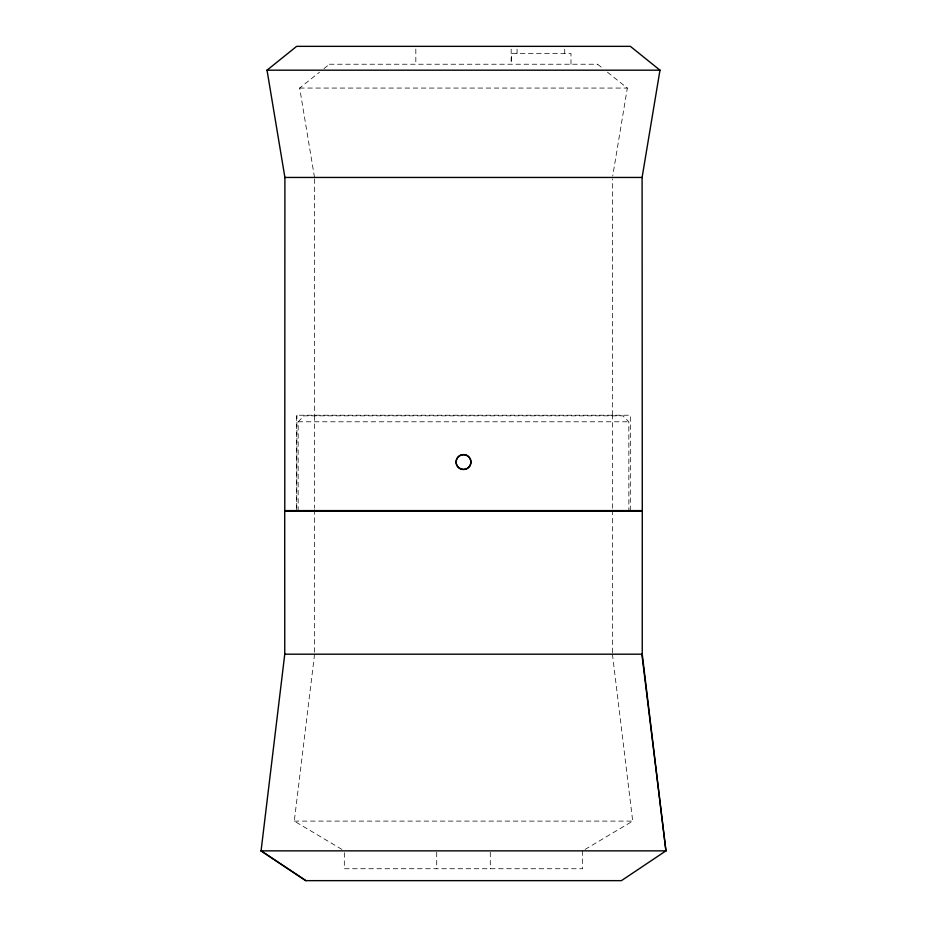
<?xml version="1.0" encoding="UTF-8"?>
<svg xmlns="http://www.w3.org/2000/svg" width="927" height="927" viewBox="0 0 927 927"><rect width="100%" height="100%" fill="white"/><g stroke="black" fill="none" stroke-linecap="round" stroke-linejoin="round"><path stroke-width="0.7" stroke-dasharray="4.63 3.48" d="M298.135 511.206L298.17 421.785L304.091 415.829L622.909 415.829L628.83 421.785L628.865 511.206M612.33 415.226L612.48 178.899M612.434 652.747L612.469 509.734M612.469 508.286L612.48 415.829M630.302 510.603L630.325 415.226L296.64 415.226L296.698 510.603L296.941 415.226M341.912 849.41L294.288 821.102L314.566 654.195M607.475 72.179L627.336 88.065L612.712 176.06M314.52 177.451L299.664 88.065L319.525 72.179M323.94 68.644L329.456 64.23M585.088 849.41L632.712 821.102L612.434 654.195M329.421 64.23L597.579 64.23M299.618 88.065L627.382 88.065M298.135 421.785L628.865 421.785M294.288 821.102L632.712 821.102M597.544 64.23L603.06 68.644M314.52 178.899L314.67 415.226M314.52 415.829L314.531 508.286M314.531 509.734L314.566 652.747M582.643 850.859L582.643 868.738L344.311 868.738L344.357 850.859M570.986 64.23L570.986 53.511L511.391 53.511L511.391 64.23M564.728 49.212L564.728 53.511M517.057 49.212L517.057 53.511M511.171 49.096L511.171 64.23M490.29 852.237L490.29 868.738M436.71 852.237L436.71 868.738M415.829 49.096L415.829 64.23"/><path stroke-width="1.39" d="M642.237 654.195L642.284 511.206L284.716 511.206L284.763 654.195L261.066 850.859L305.62 880.65L621.426 880.65L665.934 850.859L642.237 654.195L284.716 654.195M266.849 70.185L660.151 70.185M284.716 177.451L642.284 177.451M260.881 850.859L666.119 850.859M261.066 850.859L305.991 880.65M641.866 654.195L665.934 850.859M284.902 177.451L284.774 510.603L642.284 510.603L642.098 177.451L659.978 70.185L630.36 46.35L296.64 46.35L267.022 70.185L284.902 177.451M459.78 468.483A7.451 7.439 0 0 0 470.951 462.052A7.451 7.439 0 0 0 459.78 455.609A7.451 7.439 0 0 0 459.78 468.483M469.943 465.771A7.451 7.439 -90 0 0 463.5 454.601A7.451 7.439 -90 0 0 457.057 465.771A7.451 7.439 -90 0 0 469.943 465.771"/></g></svg>
